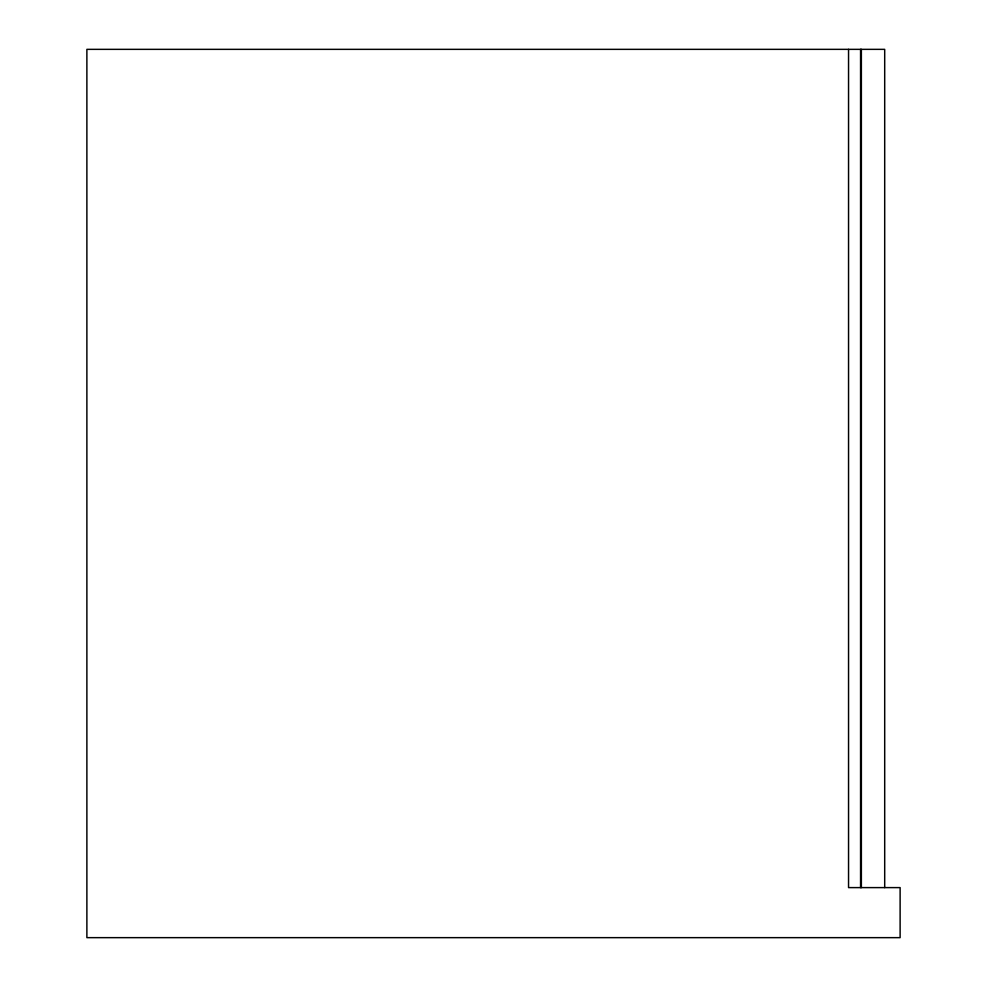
<?xml version="1.0" encoding="UTF-8"?>
<svg xmlns="http://www.w3.org/2000/svg" width="987" height="987" viewBox="0 0 987 987"><rect width="100%" height="100%" fill="white"/><g stroke="black" fill="none" stroke-linecap="round" stroke-linejoin="round"><path stroke-width="1.48" d="M884.697 887.609L884.697 49.35L86.881 49.35L86.881 937.65L900.119 937.65L900.119 887.609L848.549 887.609L848.549 49.35M861.367 49.35L861.367 887.609M860.565 49.35L860.565 887.609"/></g></svg>
